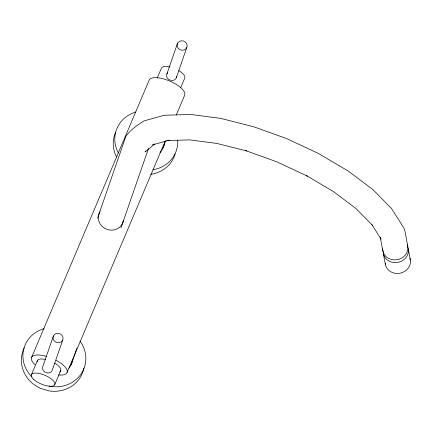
<?xml version="1.0" encoding="UTF-8"?>
<svg xmlns="http://www.w3.org/2000/svg" width="432" height="432" viewBox="0 0 432 432"><rect width="100%" height="100%" fill="white"/><g stroke="black" fill="none" stroke-linecap="round" stroke-linejoin="round"><path stroke-width="0.65" d="M37.109 361.94L37.341 360.736A12.69 4.741 23 0 1 45.711 359.505M53.363 336.101L42.86 366.428A5.049 4.628 0.1 0 0 42.957 369.992A5.141 4.709 0.1 0 0 45.792 372.465A5.141 4.741 38.8 0 0 49.588 372.73A5.049 4.655 38.8 0 0 52.24 370.305L62.743 339.973A5.076 4.703 19.1 0 0 57.299 333.315A5.076 4.703 19.1 0 0 54.113 340.821A5.076 4.703 19.1 0 0 62.743 339.973M97.519 218.23L125.793 136.588C130.135 129.865 137.43 125.064 144.088 120.895L163.242 115.56L165.829 115.198L190.836 114.485L220.525 118.352L253.897 126.824L286.713 138.629L318.47 153.49L348.473 171.191L373.075 189.745L391.397 208.343L404.012 228.231L404.914 230.963L407.786 246.272M166.919 73.91L177.422 43.578M71.291 364.43L76.907 348.214M120.971 227.918L148.457 148.532M176.299 77.782L186.802 47.455A5.076 4.703 19.1 0 0 181.359 40.797A5.076 4.703 19.1 0 0 178.173 48.303A5.076 4.703 19.1 0 0 186.802 47.455M163.188 147.749L165.564 140.891M31.471 357.68L149.099 80.325A19.289 7.209 23 0 1 169.285 80.86A19.289 7.209 23 0 1 184.739 95.045L176.321 114.901M31.363 374.825L37.341 360.736M157.243 78.014L161.395 68.218A12.69 4.741 23 0 1 169.771 66.987M54.815 384.507L60.788 370.424A12.69 4.741 23 0 0 54.713 363.123M180.689 87.701L184.847 77.9A12.69 4.741 23 0 0 178.772 70.6M67.117 372.395L165.267 140.962M59.843 371.979L60.788 370.424M145.957 151.124L145.055 151.956L154.721 144.002M154.175 144.094L152.593 144.86L169.425 140.168L166.838 140.53L189.664 139.882L216.761 143.413L246.505 150.903L245.722 150.644L277.025 161.903L307.314 176.078L306.715 175.77L333.558 191.641L356.011 208.575L372.735 225.553M49.14 386.014L50.382 386.375A31.72 29.408 19.1 0 0 81.356 373.626A31.72 29.408 19.1 0 0 80.104 341.204M371.947 224.629L381.029 239.193L380.489 237.551M408.294 248.989L410.33 259.853M380.246 237.103L382.779 250.603M383.292 253.319L385.328 264.184M56.187 360.347A19.289 7.209 23 0 1 67.219 370.845A19.289 7.209 23 0 1 58.558 374.965M35.019 364.662A19.289 7.209 23 0 1 46.305 356.346M123.417 220.147A12.69 11.767 19.1 0 1 106.931 229.349A12.69 11.767 19.1 0 1 100.046 211.799M72.511 360.142A18.414 17.075 19.1 0 1 68.92 368.226M83.851 368.053A31.72 29.408 19.1 0 1 48.827 390.868L40.883 388.541A31.72 29.408 19.1 0 1 24.246 347.971M31.973 376.99A31.72 29.408 19.1 0 1 43.999 328.725M167.557 72.846A5.049 4.628 0.1 0 0 167.017 77.474A5.141 4.709 0.1 0 0 169.852 79.942A5.141 4.741 38.8 0 0 173.648 80.212A5.049 4.655 38.8 0 0 176.618 76.588M164.306 144.088A18.414 17.075 19.1 0 1 159.953 152.496M175.16 153.878A31.72 29.408 19.1 0 1 150.806 174.312M116.532 156.919A31.72 29.408 19.1 0 1 115.592 132.44M177.725 140.459A31.72 29.408 19.1 0 1 152.987 169.727M118.4 153.02A31.72 29.408 19.1 0 1 135.896 112.045M409.876 258.12A12.69 11.421 -10.6 0 1 400.07 273.218A12.69 11.421 -10.6 0 1 385.198 263.002M407.619 246.694A12.69 11.421 -10.6 0 1 397.705 262.413A12.69 11.421 -10.6 0 1 383.168 250.927M407.333 244.539A12.69 11.421 -10.6 0 1 397.197 259.697A12.69 11.421 -10.6 0 1 382.633 248.816M33.701 379.415A12.69 4.741 23 0 0 54.011 385.501A12.69 4.741 23 0 0 41.558 374.074A12.69 4.741 23 0 0 33.701 379.415"/></g></svg>
